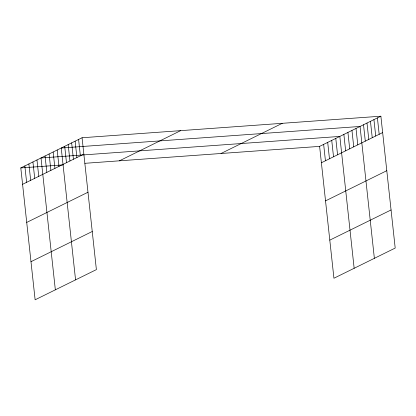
<?xml version="1.0" encoding="UTF-8"?>
<svg xmlns="http://www.w3.org/2000/svg" width="416" height="416" viewBox="0 0 416 416"><rect width="100%" height="100%" fill="white"/><g stroke="black" fill="none" stroke-linecap="round" stroke-linejoin="round"><path stroke-width="0.62" d="M82.066 137.753L96.387 269.615L35.126 299.796L20.8 167.934L82.066 137.753L380.874 116.204L395.2 248.066L333.934 278.247L319.613 146.385L380.874 116.204M22.578 184.319L83.845 154.133M119.408 160.826L180.674 130.64M26.718 222.425L87.984 192.244M221.005 153.499L282.266 123.313M30.987 261.69L92.248 231.504M321.391 162.77L382.658 132.584M325.53 200.876L386.797 170.695M329.794 240.141L391.061 209.955M20.8 167.934L63.326 164.871M84.895 163.311L319.613 146.385M377.406 117.915L379.184 134.295M373.932 119.626L375.71 136.006M370.458 121.337L372.242 137.717M366.99 123.048L368.768 139.428M363.516 124.758L365.295 141.138M374.369 258.326L360.048 126.464L61.235 148.013L75.561 279.874M356.002 128.461L357.781 144.841M351.957 130.452L353.74 146.832M347.916 132.444L349.695 148.824M343.871 134.436L345.649 150.816M354.151 268.289L339.83 136.427L41.018 157.976L55.344 289.838M335.785 138.419L337.563 154.799M331.739 140.41L333.523 156.796M327.699 142.402L329.477 158.787M323.653 144.394L325.437 160.779M78.593 139.464L80.371 155.844M75.119 141.175L76.903 157.555M71.651 142.886L73.429 159.266M68.177 144.591L69.956 160.976M64.704 146.302L66.487 162.687M57.19 150.004L58.968 166.39M53.149 151.996L54.928 168.381M49.104 153.993L50.882 170.373M45.058 155.984L46.842 172.364M36.972 159.968L38.756 176.348M32.932 161.959L34.71 178.339M28.886 163.951L30.664 180.331M24.846 165.942L26.624 182.328"/></g></svg>
